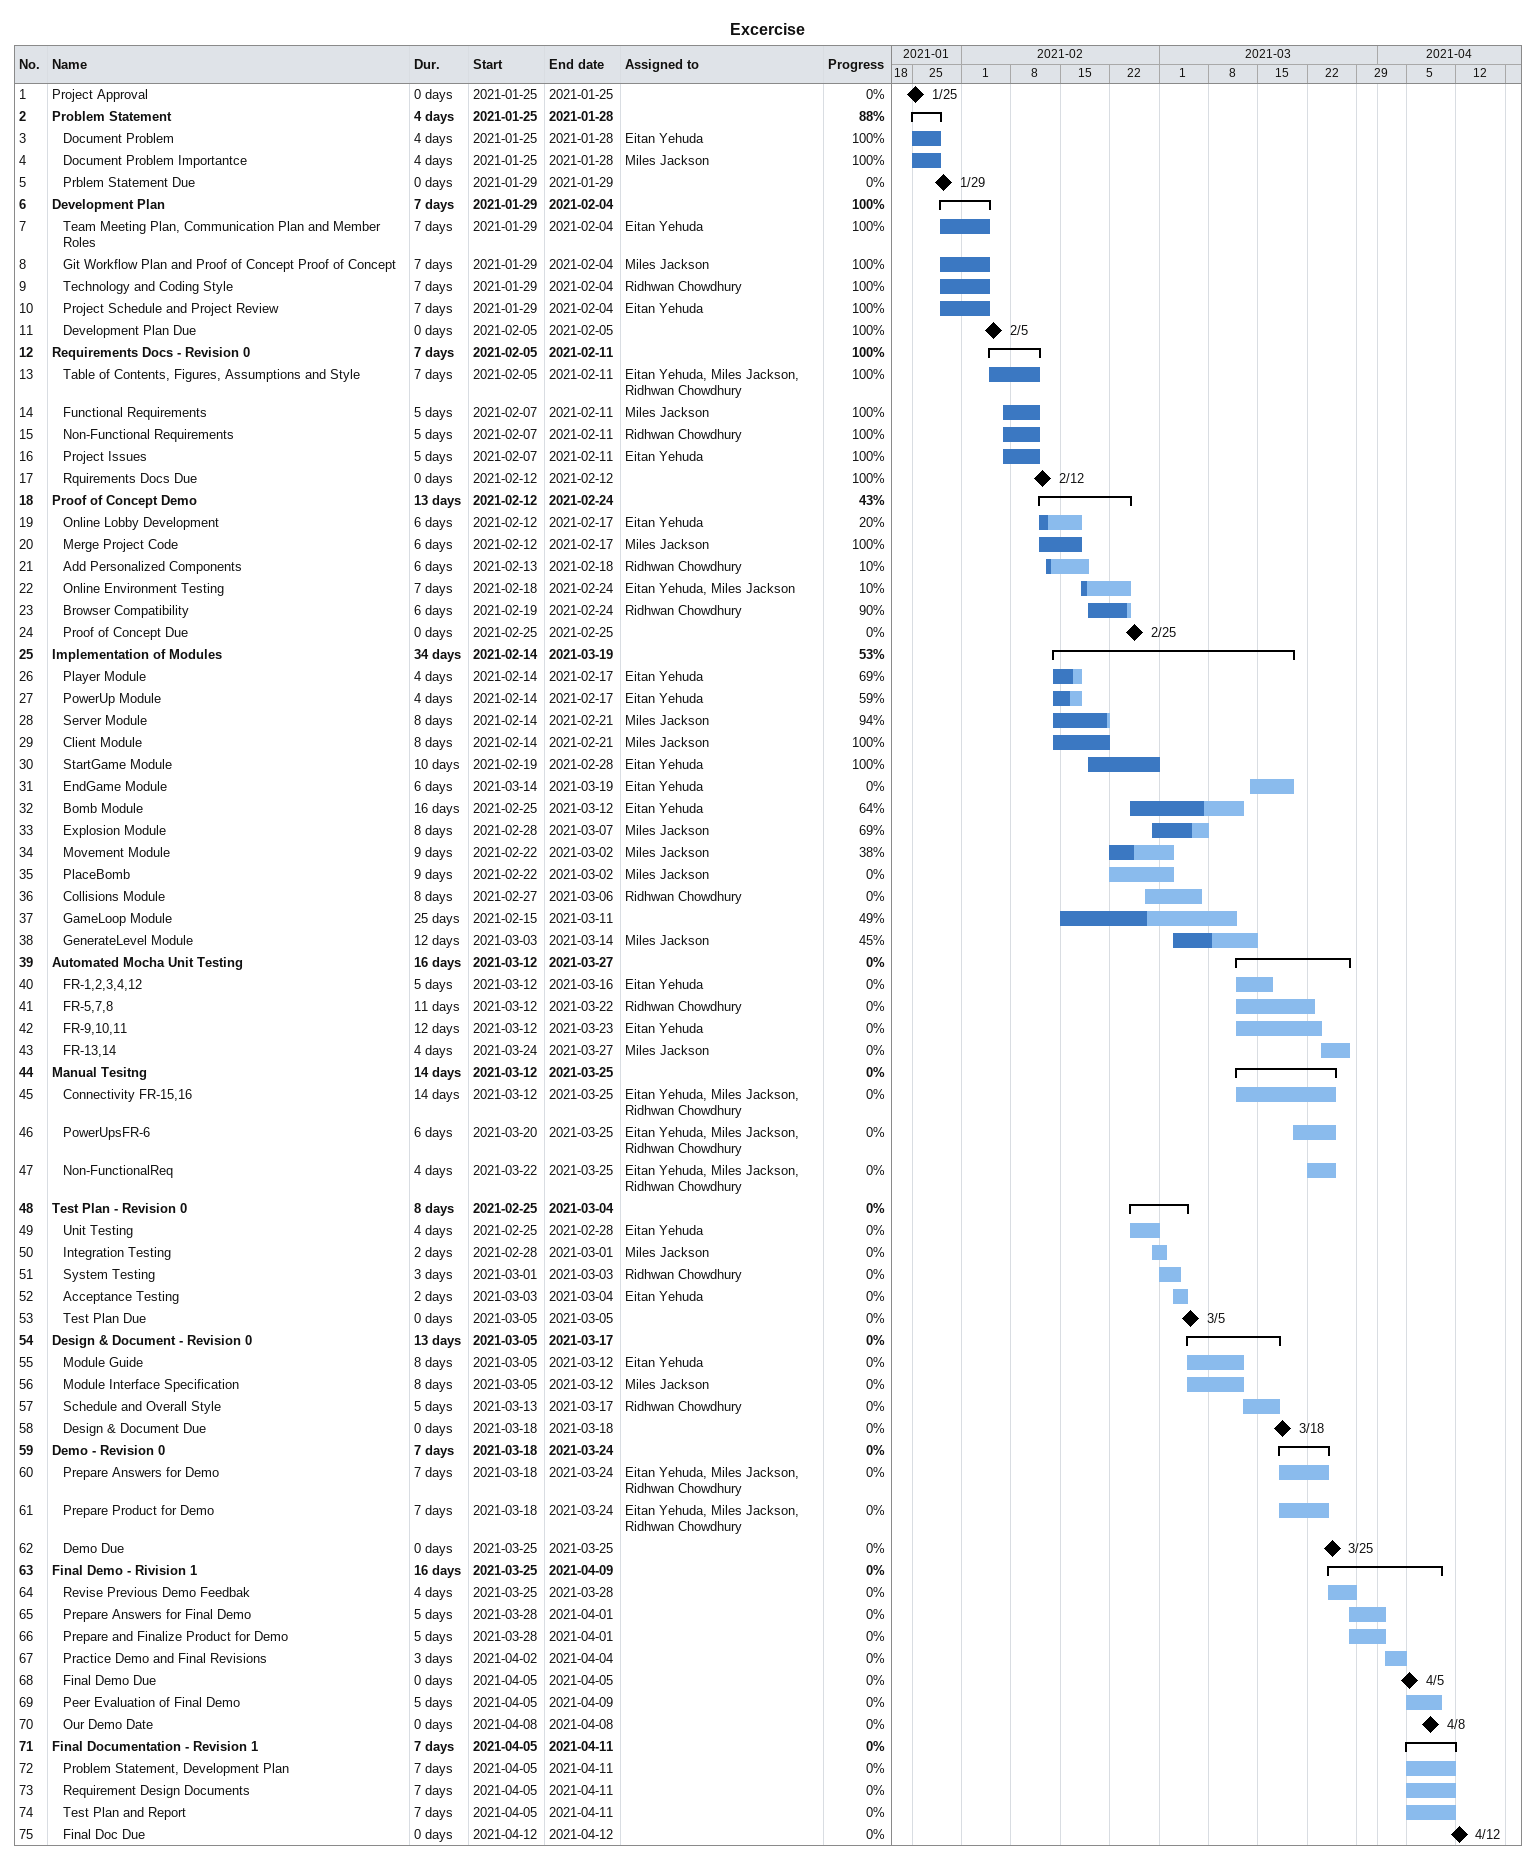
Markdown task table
Excercise

| ID | Level | Task | Duration | Start | Finish | Resources | % complete |
|---|---|---|---|---|---|---|---|
| 1 | 1 | Project Approval | 0d | 2021-01-25 | 2021-01-25 |  | 0 |
| 2 | 1 | **Problem Statement** | 4d | 2021-01-25 | 2021-01-28 |  | 88 |
| 3 | 2 | Document Problem | 4d | 2021-01-25 | 2021-01-28 | Eitan Yehuda | 100 |
| 4 | 2 | Document Problem Importantce | 4d | 2021-01-25 | 2021-01-28 | Miles Jackson | 100 |
| 5 | 2 | Prblem Statement Due | 0d | 2021-01-29 | 2021-01-29 |  | 0 |
| 6 | 1 | **Development Plan** | 7d | 2021-01-29 | 2021-02-04 |  | 100 |
| 7 | 2 | Team Meeting Plan, Communication Plan and Member Roles | 7d | 2021-01-29 | 2021-02-04 | Eitan Yehuda | 100 |
| 8 | 2 | Git Workflow Plan and Proof of Concept Proof of Concept | 7d | 2021-01-29 | 2021-02-04 | Miles Jackson | 100 |
| 9 | 2 | Technology and Coding Style | 7d | 2021-01-29 | 2021-02-04 | Ridhwan Chowdhury | 100 |
| 10 | 2 | Project Schedule and Project Review | 7d | 2021-01-29 | 2021-02-04 | Eitan Yehuda | 100 |
| 11 | 2 | Development Plan Due | 0d | 2021-02-05 | 2021-02-05 |  | 100 |
| 12 | 1 | **Requirements Docs - Revision 0** | 7d | 2021-02-05 | 2021-02-11 |  | 100 |
| 13 | 2 | Table of Contents, Figures, Assumptions and Style | 7d | 2021-02-05 | 2021-02-11 | Eitan Yehuda, Miles Jackson, Ridhwan Chowdhury | 100 |
| 14 | 2 | Functional Requirements | 5d | 2021-02-07 | 2021-02-11 | Miles Jackson | 100 |
| 15 | 2 | Non-Functional Requirements | 5d | 2021-02-07 | 2021-02-11 | Ridhwan Chowdhury | 100 |
| 16 | 2 | Project Issues | 5d | 2021-02-07 | 2021-02-11 | Eitan Yehuda | 100 |
| 17 | 2 | Rquirements Docs Due | 0d | 2021-02-12 | 2021-02-12 |  | 100 |
| 18 | 1 | **Proof of Concept Demo** | 13d | 2021-02-12 | 2021-02-24 |  | 43 |
| 19 | 2 | Online Lobby Development | 6d | 2021-02-12 | 2021-02-17 | Eitan Yehuda | 20 |
| 20 | 2 | Merge Project Code | 6d | 2021-02-12 | 2021-02-17 | Miles Jackson | 100 |
| 21 | 2 | Add Personalized Components | 6d | 2021-02-13 | 2021-02-18 | Ridhwan Chowdhury | 10 |
| 22 | 2 | Online Environment Testing | 7d | 2021-02-18 | 2021-02-24 | Eitan Yehuda, Miles Jackson | 10 |
| 23 | 2 | Browser Compatibility | 6d | 2021-02-19 | 2021-02-24 | Ridhwan Chowdhury | 90 |
| 24 | 2 | Proof of Concept Due | 0d | 2021-02-25 | 2021-02-25 |  | 0 |
| 25 | 1 | **Implementation of Modules** | 34d | 2021-02-14 | 2021-03-19 |  | 53 |
| 26 | 2 | Player Module | 4d | 2021-02-14 | 2021-02-17 | Eitan Yehuda | 69 |
| 27 | 2 | PowerUp Module | 4d | 2021-02-14 | 2021-02-17 | Eitan Yehuda | 59 |
| 28 | 2 | Server Module | 8d | 2021-02-14 | 2021-02-21 | Miles Jackson | 94 |
| 29 | 2 | Client Module | 8d | 2021-02-14 | 2021-02-21 | Miles Jackson | 100 |
| 30 | 2 | StartGame Module | 10d | 2021-02-19 | 2021-02-28 | Eitan Yehuda | 100 |
| 31 | 2 | EndGame Module | 6d | 2021-03-14 | 2021-03-19 | Eitan Yehuda | 0 |
| 32 | 2 | Bomb Module | 16d | 2021-02-25 | 2021-03-12 | Eitan Yehuda | 64 |
| 33 | 2 | Explosion Module | 8d | 2021-02-28 | 2021-03-07 | Miles Jackson | 69 |
| 34 | 2 | Movement Module | 9d | 2021-02-22 | 2021-03-02 | Miles Jackson | 38 |
| 35 | 2 | PlaceBomb | 9d | 2021-02-22 | 2021-03-02 | Miles Jackson | 0 |
| 36 | 2 | Collisions Module | 8d | 2021-02-27 | 2021-03-06 | Ridhwan Chowdhury | 0 |
| 37 | 2 | GameLoop Module | 25d | 2021-02-15 | 2021-03-11 |  | 49 |
| 38 | 2 | GenerateLevel Module | 12d | 2021-03-03 | 2021-03-14 | Miles Jackson | 45 |
| 39 | 1 | **Automated Mocha Unit Testing** | 16d | 2021-03-12 | 2021-03-27 |  | 0 |
| 40 | 2 | FR-1,2,3,4,12 | 5d | 2021-03-12 | 2021-03-16 | Eitan Yehuda | 0 |
| 41 | 2 | FR-5,7,8 | 11d | 2021-03-12 | 2021-03-22 | Ridhwan Chowdhury | 0 |
| 42 | 2 | FR-9,10,11 | 12d | 2021-03-12 | 2021-03-23 | Eitan Yehuda | 0 |
| 43 | 2 | FR-13,14 | 4d | 2021-03-24 | 2021-03-27 | Miles Jackson | 0 |
| 44 | 1 | **Manual Tesitng** | 14d | 2021-03-12 | 2021-03-25 |  | 0 |
| 45 | 2 | Connectivity FR-15,16 | 14d | 2021-03-12 | 2021-03-25 | Eitan Yehuda, Miles Jackson, Ridhwan Chowdhury | 0 |
| 46 | 2 | PowerUpsFR-6 | 6d | 2021-03-20 | 2021-03-25 | Eitan Yehuda, Miles Jackson, Ridhwan Chowdhury | 0 |
| 47 | 2 | Non-FunctionalReq | 4d | 2021-03-22 | 2021-03-25 | Eitan Yehuda, Miles Jackson, Ridhwan Chowdhury | 0 |
| 48 | 1 | **Test Plan - Revision 0** | 8d | 2021-02-25 | 2021-03-04 |  | 0 |
| 49 | 2 | Unit Testing | 4d | 2021-02-25 | 2021-02-28 | Eitan Yehuda | 0 |
| 50 | 2 | Integration Testing | 2d | 2021-02-28 | 2021-03-01 | Miles Jackson | 0 |
| 51 | 2 | System Testing | 3d | 2021-03-01 | 2021-03-03 | Ridhwan Chowdhury | 0 |
| 52 | 2 | Acceptance Testing | 2d | 2021-03-03 | 2021-03-04 | Eitan Yehuda | 0 |
| 53 | 2 | Test Plan Due | 0d | 2021-03-05 | 2021-03-05 |  | 0 |
| 54 | 1 | **Design & Document - Revision 0** | 13d | 2021-03-05 | 2021-03-17 |  | 0 |
| 55 | 2 | Module Guide | 8d | 2021-03-05 | 2021-03-12 | Eitan Yehuda | 0 |
| 56 | 2 | Module Interface Specification | 8d | 2021-03-05 | 2021-03-12 | Miles Jackson | 0 |
| 57 | 2 | Schedule and Overall Style | 5d | 2021-03-13 | 2021-03-17 | Ridhwan Chowdhury | 0 |
| 58 | 2 | Design & Document Due | 0d | 2021-03-18 | 2021-03-18 |  | 0 |
| 59 | 1 | **Demo - Revision 0** | 7d | 2021-03-18 | 2021-03-24 |  | 0 |
| 60 | 2 | Prepare Answers for Demo | 7d | 2021-03-18 | 2021-03-24 | Eitan Yehuda, Miles Jackson, Ridhwan Chowdhury | 0 |
| 61 | 2 | Prepare Product for Demo | 7d | 2021-03-18 | 2021-03-24 | Eitan Yehuda, Miles Jackson, Ridhwan Chowdhury | 0 |
| 62 | 2 | Demo Due | 0d | 2021-03-25 | 2021-03-25 |  | 0 |
| 63 | 1 | **Final Demo - Rivision 1** | 16d | 2021-03-25 | 2021-04-09 |  | 0 |
| 64 | 2 | Revise Previous Demo Feedbak | 4d | 2021-03-25 | 2021-03-28 |  | 0 |
| 65 | 2 | Prepare Answers for Final Demo | 5d | 2021-03-28 | 2021-04-01 |  | 0 |
| 66 | 2 | Prepare and Finalize Product for Demo | 5d | 2021-03-28 | 2021-04-01 |  | 0 |
| 67 | 2 | Practice Demo and Final Revisions | 3d | 2021-04-02 | 2021-04-04 |  | 0 |
| 68 | 2 | Final Demo Due | 0d | 2021-04-05 | 2021-04-05 |  | 0 |
| 69 | 2 | Peer Evaluation of Final Demo | 5d | 2021-04-05 | 2021-04-09 |  | 0 |
| 70 | 2 | Our Demo Date | 0d | 2021-04-08 | 2021-04-08 |  | 0 |
| 71 | 1 | **Final Documentation - Revision 1** | 7d | 2021-04-05 | 2021-04-11 |  | 0 |
| 72 | 2 | Problem Statement, Development Plan | 7d | 2021-04-05 | 2021-04-11 |  | 0 |
| 73 | 2 | Requirement Design Documents | 7d | 2021-04-05 | 2021-04-11 |  | 0 |
| 74 | 2 | Test Plan and Report | 7d | 2021-04-05 | 2021-04-11 |  | 0 |
| 75 | 2 | Final Doc Due | 0d | 2021-04-12 | 2021-04-12 |  | 0 |
